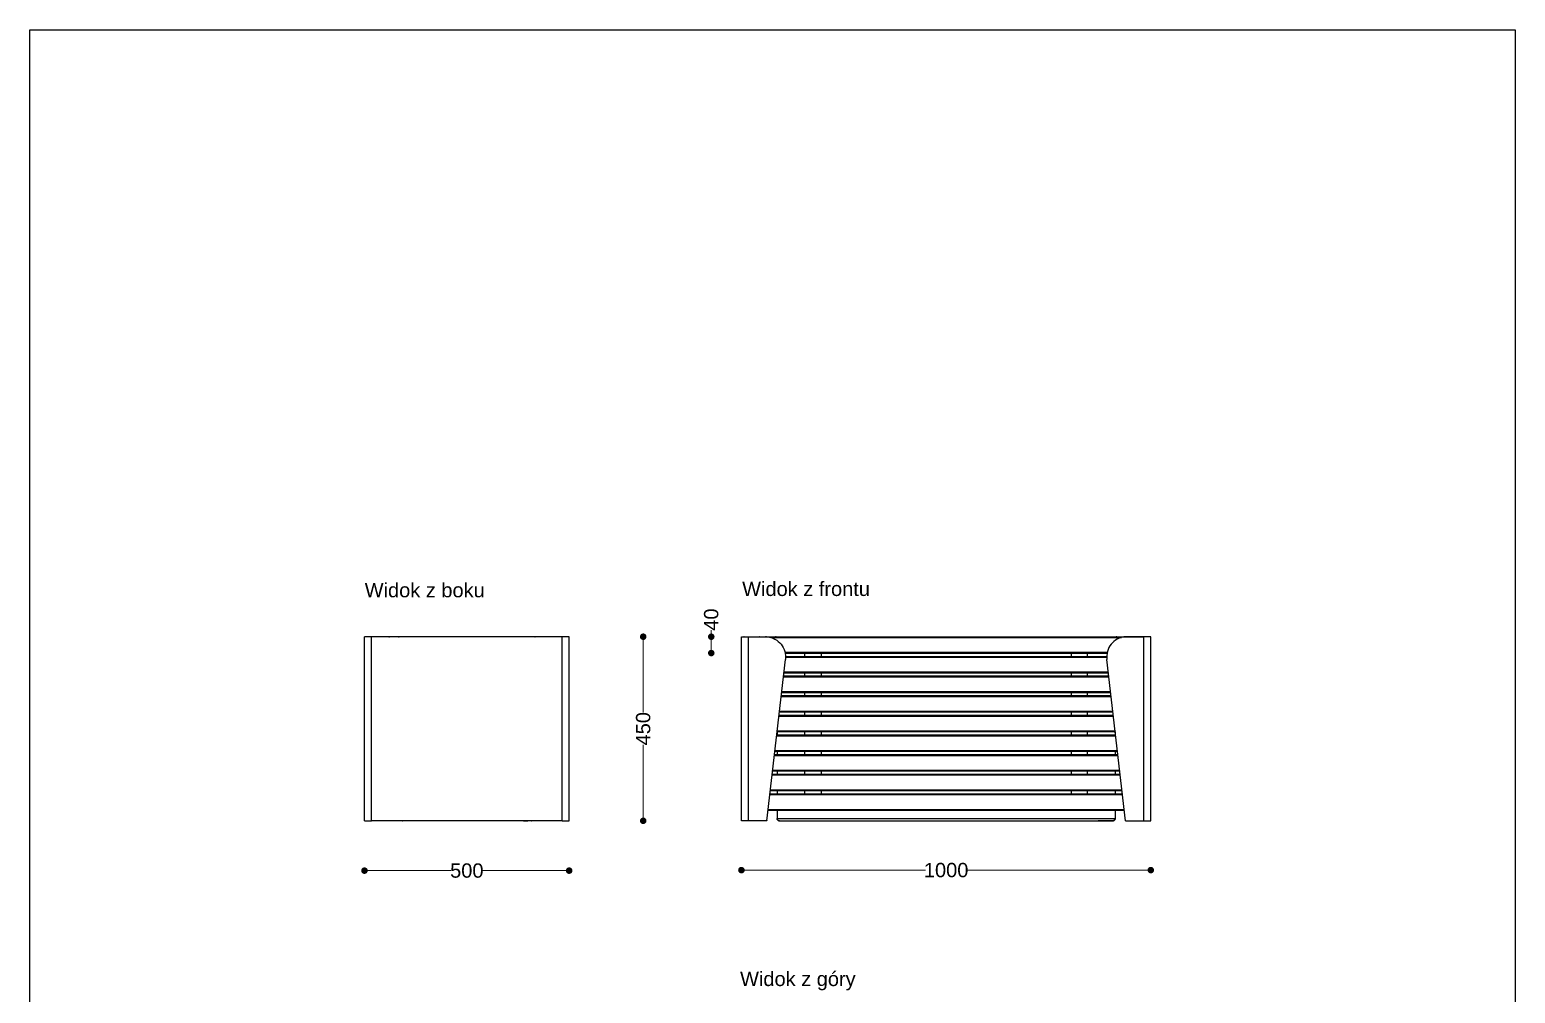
# Model space of a CAD drawing. Header units: millimetres. Extents: x 10366 to 13995, y 24552 to 29685.
# Drawn here: x 10366 to 13995, y 27329 to 29685 of the extents above; entities that cross this region are included whole.
import ezdxf

# ---------------------------------------------------------------- set-up
doc = ezdxf.new("R2010")
doc.units = ezdxf.units.MM
doc.header["$LTSCALE"] = 3
doc.layers.add('DomyÅ›lny', color=7, linetype='Continuous')
doc.styles.get("Standard").update_dxf_attribs({"font": 'arial.ttf'})
doc.dimstyles.new('MATEUSZ', dxfattribs={"dimtxt": 35, "dimasz": 16, "dimexe": 0.18, "dimexo": 0.0625, "dimgap": 0.09, "dimtad": 0, "dimdec": 0, "dimdsep": 46, "dimtxsty": 'Standard', "dimblk": 'DOT', "dimcen": 0.09, "dimse1": 1, "dimse2": 1, "dimadec": 0, "dimazin": 0, "dimtfac": 1, "dimtdec": 0, "dimtofl": 0, "dimtmove": 0, "dimatfit": 3, "dimfxl": 1, "dimtolj": 1, "dimtzin": 0, "dimlwd": 9, "dimlwe": 9, "dimarcsym": 0})

# ---------------------------------------------------------------- blocks, each defined once
blk = doc.blocks.new('_Dot')
at = {"color": 0, "linetype": 'ByBlock', "lineweight": -2}
blk.add_line((-0.5, 0), (-1, 0), dxfattribs=at)
at = {"color": 0, "linetype": 'ByBlock', "const_width": 0.5}
blk.add_lwpolyline([(-0.25, 0, 1), (0.25, 0, 1)], format="xyb", close=True, dxfattribs=at)
blk = doc.blocks.new('*D22')
at = {"color": 0, "lineweight": 9, "transparency": 16777216}
for p, q in [((11199.9, 27629.1), (11395.2, 27629.1)), ((11667.9, 27629.1), (11472.6, 27629.1))]:
    blk.add_line(p, q, dxfattribs=at)
at = {"layer": 'Defpoints', "color": 0, "transparency": 16777216}
for p in [(11183.9, 27750.9), (11683.9, 27750.9), (11683.9, 27629.1)]:
    blk.add_point(p, dxfattribs=at)
at = {"color": 0, "lineweight": 9, "transparency": 16777216, "xscale": 16, "yscale": 16, "zscale": 16, "rotation": 180}
blk.add_blockref('_Dot', (11183.9, 27629.1), dxfattribs=at)
at = {"color": 0, "lineweight": 9, "transparency": 16777216, "xscale": 16, "yscale": 16, "zscale": 16}
blk.add_blockref('_Dot', (11683.9, 27629.1), dxfattribs=at)
at = {"color": 0, "transparency": 16777216, "insert": (11433.9, 27629.1), "char_height": 35, "attachment_point": 5}
blk.add_mtext('\\A1;500', dxfattribs=at)
blk = doc.blocks.new('*D23')
at = {"color": 0, "lineweight": 9, "transparency": 16777216}
for p, q in [((11864.8, 28184.9), (11864.8, 28015.3)), ((11864.8, 27766.9), (11864.8, 27936.5))]:
    blk.add_line(p, q, dxfattribs=at)
at = {"layer": 'Defpoints', "color": 0, "transparency": 16777216}
for p in [(11683.9, 28200.9), (11683.9, 27750.9), (11864.8, 27750.9)]:
    blk.add_point(p, dxfattribs=at)
at = {"color": 0, "lineweight": 9, "transparency": 16777216, "xscale": 16, "yscale": 16, "zscale": 16}
for p, rotation in [((11864.8, 28200.9), 90), ((11864.8, 27750.9), 270)]:
    blk.add_blockref('_Dot', p, dxfattribs=dict(at, rotation=rotation))
at = {"color": 0, "transparency": 16777216, "insert": (11864.8, 27975.9), "char_height": 35, "attachment_point": 5, "rotation": 90}
blk.add_mtext('\\A1;450', dxfattribs=at)
blk = doc.blocks.new('*D24')
at = {"color": 0, "lineweight": 9, "transparency": 16777216}
for p, q in [((12120.7, 27630.3), (12554, 27630.3)), ((13088.7, 27630.3), (12655.3, 27630.3))]:
    blk.add_line(p, q, dxfattribs=at)
at = {"layer": 'Defpoints', "color": 0, "transparency": 16777216}
for p in [(12104.7, 27750.9), (13104.7, 27750.9), (13104.7, 27630.3)]:
    blk.add_point(p, dxfattribs=at)
at = {"color": 0, "lineweight": 9, "transparency": 16777216, "xscale": 16, "yscale": 16, "zscale": 16, "rotation": 180}
blk.add_blockref('_Dot', (12104.7, 27630.3), dxfattribs=at)
at = {"color": 0, "lineweight": 9, "transparency": 16777216, "xscale": 16, "yscale": 16, "zscale": 16}
blk.add_blockref('_Dot', (13104.7, 27630.3), dxfattribs=at)
at = {"color": 0, "transparency": 16777216, "insert": (12604.7, 27630.3), "char_height": 35, "attachment_point": 5}
blk.add_mtext('\\A1;1000', dxfattribs=at)
blk = doc.blocks.new('*D28')
at = {"color": 0, "lineweight": 9, "transparency": 16777216}
for p, q in [((12031, 28200.9), (12031, 28216.9)), ((12031, 28176.9), (12031, 28184.9))]:
    blk.add_line(p, q, dxfattribs=at)
at = {"layer": 'Defpoints', "color": 0, "transparency": 16777216}
for p in [(12031, 28200.9), (13041.3, 28200.9), (12998, 28160.9)]:
    blk.add_point(p, dxfattribs=at)
at = {"color": 0, "lineweight": 9, "transparency": 16777216, "xscale": 16, "yscale": 16, "zscale": 16}
for p, rotation in [((12031, 28200.9), 90), ((12031, 28160.9), 270)]:
    blk.add_blockref('_Dot', p, dxfattribs=dict(at, rotation=rotation))
at = {"color": 0, "transparency": 16777216, "insert": (12031, 28242.7), "char_height": 35, "attachment_point": 5, "rotation": 90}
blk.add_mtext('\\A1;40', dxfattribs=at)

msp = doc.modelspace()

# ---------------------------------------------------------------- linework, layer by layer
msp.add_lwpolyline([(10366.2, 24552.5), (10366.2, 29684.6), (13995, 29684.6), (13995, 24552.5)], close=True)
at = {"layer": 'DomyÅ›lny'}
for p, q in [((11183.9, 27750.9), (11183.9, 28200.9)), ((11183.9, 27750.9), (11183.9, 28200.9)), ((11185.6, 28200.8), (11183.9, 28200.9)), ((11666.8, 28200.9), (11201.1, 28200.9)), ((11201.1, 27750.9), (11201.1, 28200.9)), ((11666.8, 27750.9), (11666.8, 28200.9)), ((11682.3, 28200.8), (11683.9, 28200.9)), ((11683.9, 27750.9), (11683.9, 28200.9)), ((11683.9, 27750.9), (11683.9, 28200.9)), ((12104.7, 27750.9), (12104.7, 28200.9)), ((12121.9, 27750.9), (12121.9, 28200.9)), ((12121.9, 27750.9), (12121.9, 28200.9)), ((12121.9, 28200.9), (12168, 28200.9)), ((12122.2, 28200.9), (13087.2, 28200.9)), ((12176.5, 28198.9), (13033.1, 28198.9)), ((13087.5, 28200.9), (13041.3, 28200.9)), ((13087.5, 27750.9), (13087.5, 28200.9)), ((13087.5, 27750.9), (13087.5, 28200.9)), ((13104.7, 27750.9), (13104.7, 28200.9)), ((12211, 28162.9), (12998.4, 28162.9)), ((12211.4, 28160.9), (12998, 28160.9)), ((12259.3, 28152.9), (12259.3, 28160.9)), ((12299.3, 28160.9), (12299.3, 28152.9)), ((12910, 28160.9), (12910, 28152.9)), ((12950, 28152.9), (12950, 28160.9)), ((12166.7, 27750.9), (12212, 28145.5)), ((12212.3, 28152.9), (12259.7, 28152.9)), ((12212.3, 28152.9), (12997, 28152.9)), ((12212.4, 28150.9), (12997, 28150.9)), ((12299.3, 28152.9), (12910.3, 28152.9)), ((12949.9, 28152.9), (12997, 28152.9)), ((13042.7, 27750.9), (12997.3, 28145.5)), ((12207.1, 28102.9), (13002.2, 28102.9)), ((12207.4, 28104.9), (13002, 28104.9)), ((12208.3, 28112.9), (13001.1, 28112.9)), ((12208.5, 28114.9), (13000.9, 28114.9)), ((12259.3, 28104.9), (12259.3, 28112.9)), ((12299.3, 28112.9), (12299.3, 28104.9)), ((12910, 28112.9), (12910, 28104.9)), ((12950, 28104.9), (12950, 28112.9)), ((12201.6, 28054.9), (13007.8, 28054.9)), ((12201.8, 28056.9), (13007.5, 28056.9)), ((12202.8, 28064.9), (13006.6, 28064.9)), ((12203, 28066.9), (13006.4, 28066.9)), ((12259.3, 28056.9), (12259.3, 28064.9)), ((12299.3, 28064.9), (12299.3, 28056.9)), ((12910, 28064.9), (12910, 28056.9)), ((12950, 28056.9), (12950, 28064.9)), ((12197.2, 28016.9), (13012.1, 28016.9)), ((12197.5, 28018.9), (13011.9, 28018.9)), ((12259.3, 28008.9), (12259.3, 28016.9)), ((12299.3, 28016.9), (12299.3, 28008.9)), ((12910, 28016.9), (12910, 28008.9)), ((12950, 28008.9), (12950, 28016.9)), ((12196.1, 28006.9), (13013.3, 28006.9)), ((12196.3, 28008.9), (13013, 28008.9)), ((12190.6, 27958.9), (13018.8, 27958.9)), ((12190.8, 27960.9), (13018.6, 27960.9)), ((12191.7, 27968.9), (13017.6, 27968.9)), ((12191.7, 27968.5), (12191.7, 27960.9)), ((12192, 27970.9), (13017.4, 27970.9)), ((12259.3, 27960.9), (12259.3, 27968.9)), ((12299.3, 27968.9), (12299.3, 27960.9)), ((12910, 27968.9), (12910, 27960.9)), ((12950, 27960.9), (12950, 27968.9)), ((13017.7, 27968.5), (13017.7, 27960.9)), ((12185.1, 27910.9), (13024.3, 27910.9)), ((12185.3, 27912.9), (13024.1, 27912.9)), ((12186.2, 27920.9), (13023.2, 27920.9)), ((12186.4, 27922.9), (13022.9, 27922.9)), ((12191.7, 27920.9), (12191.7, 27912.9)), ((12259.3, 27912.9), (12259.3, 27920.9)), ((12299.3, 27920.9), (12299.3, 27912.9)), ((12910, 27920.9), (12910, 27912.9)), ((12950, 27912.9), (12950, 27920.9)), ((13017.7, 27920.9), (13017.7, 27912.9)), ((12180.7, 27872.9), (13028.7, 27872.9)), ((12180.9, 27874.9), (13028.4, 27874.9)), ((12191.7, 27872.9), (12191.7, 27864.9)), ((12259.3, 27864.9), (12259.3, 27872.9)), ((12299.3, 27872.9), (12299.3, 27864.9)), ((12910, 27872.9), (12910, 27864.9)), ((12950, 27864.9), (12950, 27872.9)), ((13017.7, 27872.9), (13017.7, 27864.9)), ((12179.5, 27862.9), (13029.8, 27862.9)), ((12179.8, 27864.9), (13029.6, 27864.9)), ((12174, 27814.9), (13035.3, 27814.9)), ((12174.3, 27816.9), (13035.1, 27816.9)), ((12175.2, 27824.9), (13034.2, 27824.9)), ((12175.2, 27824.9), (12259.7, 27824.9)), ((12175.4, 27826.9), (13034, 27826.9)), ((12191.7, 27824.9), (12191.7, 27816.9)), ((12259.3, 27816.9), (12259.3, 27824.9)), ((12299.3, 27824.9), (12299.3, 27816.9)), ((12299.3, 27824.9), (12910.3, 27824.9)), ((12910, 27824.9), (12910, 27816.9)), ((12949.9, 27824.9), (13034.2, 27824.9)), ((12950, 27816.9), (12950, 27824.9)), ((13017.7, 27824.9), (13017.7, 27816.9)), ((12169.7, 27776.9), (13039.7, 27776.9)), ((12169.9, 27778.9), (13039.5, 27778.9)), ((12191.7, 27776.9), (12191.7, 27756.8)), ((13017.7, 27776.9), (13017.7, 27756.8)), ((11666.8, 27750.9), (11201.1, 27750.9)), ((12166.7, 27750.9), (12121.9, 27750.9)), ((12166.6, 27752), (12166.6, 27750.9)), ((12191.7, 27756.8), (13017.7, 27756.8)), ((12197.6, 27750.9), (13011.8, 27750.9)), ((12197.6, 27750.9), (12233.4, 27750.9)), ((13011.8, 27750.9), (12976, 27750.9)), ((13042.7, 27750.9), (13087.5, 27750.9)), ((13042.8, 27752), (13042.8, 27750.9))]:
    msp.add_line(p, q, dxfattribs=at)
for points in [[(11201.1, 28200.9, 0), (11183.9, 28200.9, 0)], [(11243.7, 28200.8, 0), (11244.3, 28200.9, 0), (11244.8, 28200.9, 0)], [(11267, 28200.9, 0), (11267.7, 28200.9, 0), (11268.3, 28200.8, 0)], [(11600.8, 28200.9, 0), (11600.2, 28200.9, 0), (11599.6, 28200.8, 0)], [(11599.8, 28200.8, 0), (11600.3, 28200.9, 0), (11600.8, 28200.9, 0)], [(11624, 28200.8, 0), (11623, 28200.9, 0)], [(11683.9, 28200.9, 0), (11683.9, 28200.9, 0), (11683.9, 28200.9, 0), (11683.9, 28200.9, 0), (11683.9, 28200.9, 0), (11683.9, 28200.9, 0), (11683.9, 28200.9, 0), (11683.9, 28200.9, 0), (11683.9, 28200.9, 0), (11683.9, 28200.9, 0), (11683.9, 28200.9, 0), (11683.9, 28200.9, 0), (11683.9, 28200.9, 0), (11683.9, 28200.9, 0), (11683.8, 28200.9, 0), (11683.4, 28200.9, 0), (11681.8, 28200.9, 0), (11666.8, 28200.9, 0)], [(12104.7, 28200.9, 0), (12104.7, 28200.9, 0), (12104.7, 28200.9, 0), (12104.7, 28200.9, 0), (12104.7, 28200.9, 0), (12104.7, 28200.9, 0), (12104.7, 28200.9, 0), (12104.7, 28200.9, 0), (12104.7, 28200.9, 0), (12104.7, 28200.9, 0), (12104.7, 28200.9, 0), (12104.7, 28200.9, 0), (12104.7, 28200.9, 0), (12104.7, 28200.9, 0), (12104.8, 28200.9, 0), (12105.2, 28200.9, 0), (12106.8, 28200.9, 0), (12121.9, 28200.9, 0)], [(12165.6, 28200.9, 0), (12164.7, 28200.8, 0), (12163.9, 28200.6, 0)], [(12168, 28200.9, 0), (12172.9, 28200.1, 0), (12177.6, 28198.8, 0), (12182.2, 28197.1, 0), (12186.6, 28194.9, 0), (12190.8, 28192.3, 0), (12194.7, 28189.4, 0), (12198.3, 28186, 0), (12201.5, 28182.3, 0), (12204.4, 28178.3, 0), (12206.8, 28174.1, 0), (12208.9, 28169.6, 0), (12210.4, 28165, 0), (12211.5, 28160.2, 0), (12212.2, 28155.3, 0), (12212.4, 28150.4, 0), (12212, 28145.5, 0)], [(12168, 28200.9, 0), (12170.4, 28200.6, 0)], [(12189.3, 28200.7, 0), (12188.5, 28200.8, 0), (12187.8, 28200.9, 0)], [(12187.8, 28200.9, 0), (12188.7, 28200.8, 0), (12189.5, 28200.6, 0)], [(13041.3, 28200.9, 0), (13036.5, 28200.1, 0), (13031.7, 28198.8, 0), (13027.1, 28197.1, 0), (13022.7, 28194.9, 0), (13018.6, 28192.3, 0), (13014.7, 28189.4, 0), (13011.1, 28186, 0), (13007.9, 28182.3, 0), (13005, 28178.3, 0), (13002.5, 28174.1, 0), (13000.5, 28169.6, 0), (12998.9, 28165, 0), (12997.8, 28160.2, 0), (12997.2, 28155.3, 0), (12997, 28150.4, 0), (12997.3, 28145.5, 0)], [(13021.6, 28200.9, 0), (13020.7, 28200.8, 0), (13019.9, 28200.6, 0)], [(13041.3, 28200.9, 0), (13039, 28200.6, 0)], [(13045.3, 28200.7, 0), (13044.5, 28200.8, 0), (13043.8, 28200.9, 0)], [(13104.7, 28200.9, 0), (13104.7, 28200.9, 0), (13104.7, 28200.9, 0), (13104.7, 28200.9, 0), (13104.7, 28200.9, 0), (13104.7, 28200.9, 0), (13104.7, 28200.9, 0), (13104.7, 28200.9, 0), (13104.7, 28200.9, 0), (13104.7, 28200.9, 0), (13104.7, 28200.9, 0), (13104.7, 28200.9, 0), (13104.7, 28200.9, 0), (13104.7, 28200.9, 0), (13104.6, 28200.9, 0), (13104.2, 28200.9, 0), (13102.6, 28200.9, 0), (13087.5, 28200.9, 0)], [(11183.9, 27750.9, 0), (11183.9, 27750.9, 0), (11183.9, 27750.9, 0), (11183.9, 27750.9, 0), (11183.9, 27750.9, 0), (11183.9, 27750.9, 0), (11183.9, 27750.9, 0), (11183.9, 27750.9, 0), (11183.9, 27750.9, 0), (11183.9, 27750.9, 0), (11183.9, 27750.9, 0), (11183.9, 27750.9, 0), (11183.9, 27750.9, 0), (11184, 27750.9, 0), (11184.1, 27750.9, 0), (11184.4, 27750.9, 0), (11186.1, 27750.9, 0), (11201.1, 27750.9, 0)], [(11276.8, 27750.9, 0), (11276.2, 27751, 0), (11275.6, 27751.1, 0)], [(11275.8, 27751, 0), (11276.3, 27750.9, 0), (11276.8, 27750.9, 0)], [(11591, 27750.9, 0), (11591.7, 27751, 0), (11592.3, 27751.1, 0)], [(11592.1, 27751, 0), (11591.6, 27750.9, 0), (11591, 27750.9, 0)], [(11666.8, 27750.9, 0), (11683.9, 27750.9, 0)], [(12121.9, 27750.9, 0), (12104.7, 27750.9, 0)], [(12197.6, 27750.9, 0), (12196.6, 27751, 0), (12195.7, 27751.2, 0), (12194.8, 27751.6, 0), (12194.3, 27751.9, 0), (12193.9, 27752.2, 0), (12193.5, 27752.6, 0), (12193.1, 27753, 0), (12192.7, 27753.5, 0), (12192.4, 27754.1, 0), (12192, 27754.7, 0), (12191.8, 27755.5, 0), (12191.7, 27756.2, 0), (12191.7, 27756.8, 0)], [(12191.7, 27756.8, 0), (12191.7, 27756.1, 0), (12191.8, 27755.5, 0), (12192, 27755, 0), (12192.2, 27754.4, 0), (12192.5, 27753.9, 0), (12192.8, 27753.4, 0), (12193.2, 27752.9, 0), (12193.6, 27752.4, 0), (12194, 27752.1, 0), (12194.5, 27751.8, 0), (12194.9, 27751.5, 0), (12195.4, 27751.3, 0), (12196, 27751.1, 0), (12196.5, 27751, 0), (12197, 27750.9, 0), (12197.6, 27750.9, 0)], [(13017.7, 27756.8, 0), (13017.7, 27756.1, 0), (13017.5, 27755.5, 0), (13017.4, 27755, 0), (13017.2, 27754.4, 0), (13016.9, 27753.9, 0), (13016.6, 27753.4, 0), (13016.2, 27752.9, 0), (13015.8, 27752.4, 0), (13015.4, 27752.1, 0), (13014.9, 27751.8, 0), (13014.4, 27751.5, 0), (13013.9, 27751.3, 0), (13013.4, 27751.1, 0), (13012.9, 27751, 0), (13012.3, 27750.9, 0), (13011.8, 27750.9, 0)], [(13011.8, 27750.9, 0), (13012.7, 27751, 0), (13013.7, 27751.2, 0), (13014.6, 27751.6, 0), (13015, 27751.9, 0), (13015.5, 27752.2, 0), (13015.9, 27752.6, 0), (13016.3, 27753, 0), (13016.7, 27753.5, 0), (13017, 27754.1, 0), (13017.3, 27754.7, 0), (13017.5, 27755.5, 0), (13017.7, 27756.2, 0), (13017.7, 27756.8, 0)], [(13087.5, 27750.9, 0), (13104.7, 27750.9, 0)]]:
    msp.add_polyline3d(points, dxfattribs=at)
msp.add_polyline3d([(11577.5, 27750.9, 0), (11572, 27750.9, 0), (11577.5, 27750.9, 0), (11583, 27750.9, 0)], close=True, dxfattribs=at)
for centre, start, end in [((11190.9, 28198.9), 90, 105.7411), ((11226.9, 28198.9), 66.8822, 90), ((11636.9, 28198.9), 66.976, 90), ((11640.9, 28198.9), 90, 113.1178), ((11676.9, 28198.9), 74.2589, 90), ((12111.7, 28198.9), 90, 113.9888), ((12147.7, 28198.9), 60.8807, 90), ((13061.7, 28198.9), 90, 111.12), ((13097.7, 28198.9), 66.0112, 90)]:
    msp.add_arc(centre, 2, start, end, dxfattribs=at)

# ---------------------------------------------------------------- texts
for s, p in [('Widok z boku', (11184.5, 28297.2)), ('Widok z frontu', (12106.5, 28300.4)), ('Widok z góry', (12101.4, 27347))]:
    msp.add_text(s, height=34.962).set_placement(p)

# ---------------------------------------------------------------- dimensions: what is measured, and where the dimension line sits
for base, p1, p2, picture, middle in [((12031, 28200.9), (12998, 28160.9), (13041.3, 28200.9), '*D28', (12031, 28242.7)), ((11864.8, 27750.9), (11683.9, 28200.9), (11683.9, 27750.9), '*D23', (11864.8, 27975.9))]:
    dim = msp.add_linear_dim(base=base, p1=p1, p2=p2, angle=90, dimstyle='MATEUSZ')
    dim.commit()
    dim.dimension.update_dxf_attribs({"geometry": picture, "text_midpoint": middle})
for base, p1, p2, picture, middle in [((11683.9, 27629.1), (11183.9, 27750.9), (11683.9, 27750.9), '*D22', (11433.9, 27629.1)), ((13104.7, 27630.3), (12104.7, 27750.9), (13104.7, 27750.9), '*D24', (12604.7, 27630.3))]:
    dim = msp.add_linear_dim(base=base, p1=p1, p2=p2, dimstyle='MATEUSZ')
    dim.commit()
    dim.dimension.update_dxf_attribs({"geometry": picture, "text_midpoint": middle})

doc.saveas('drawing.dxf')
